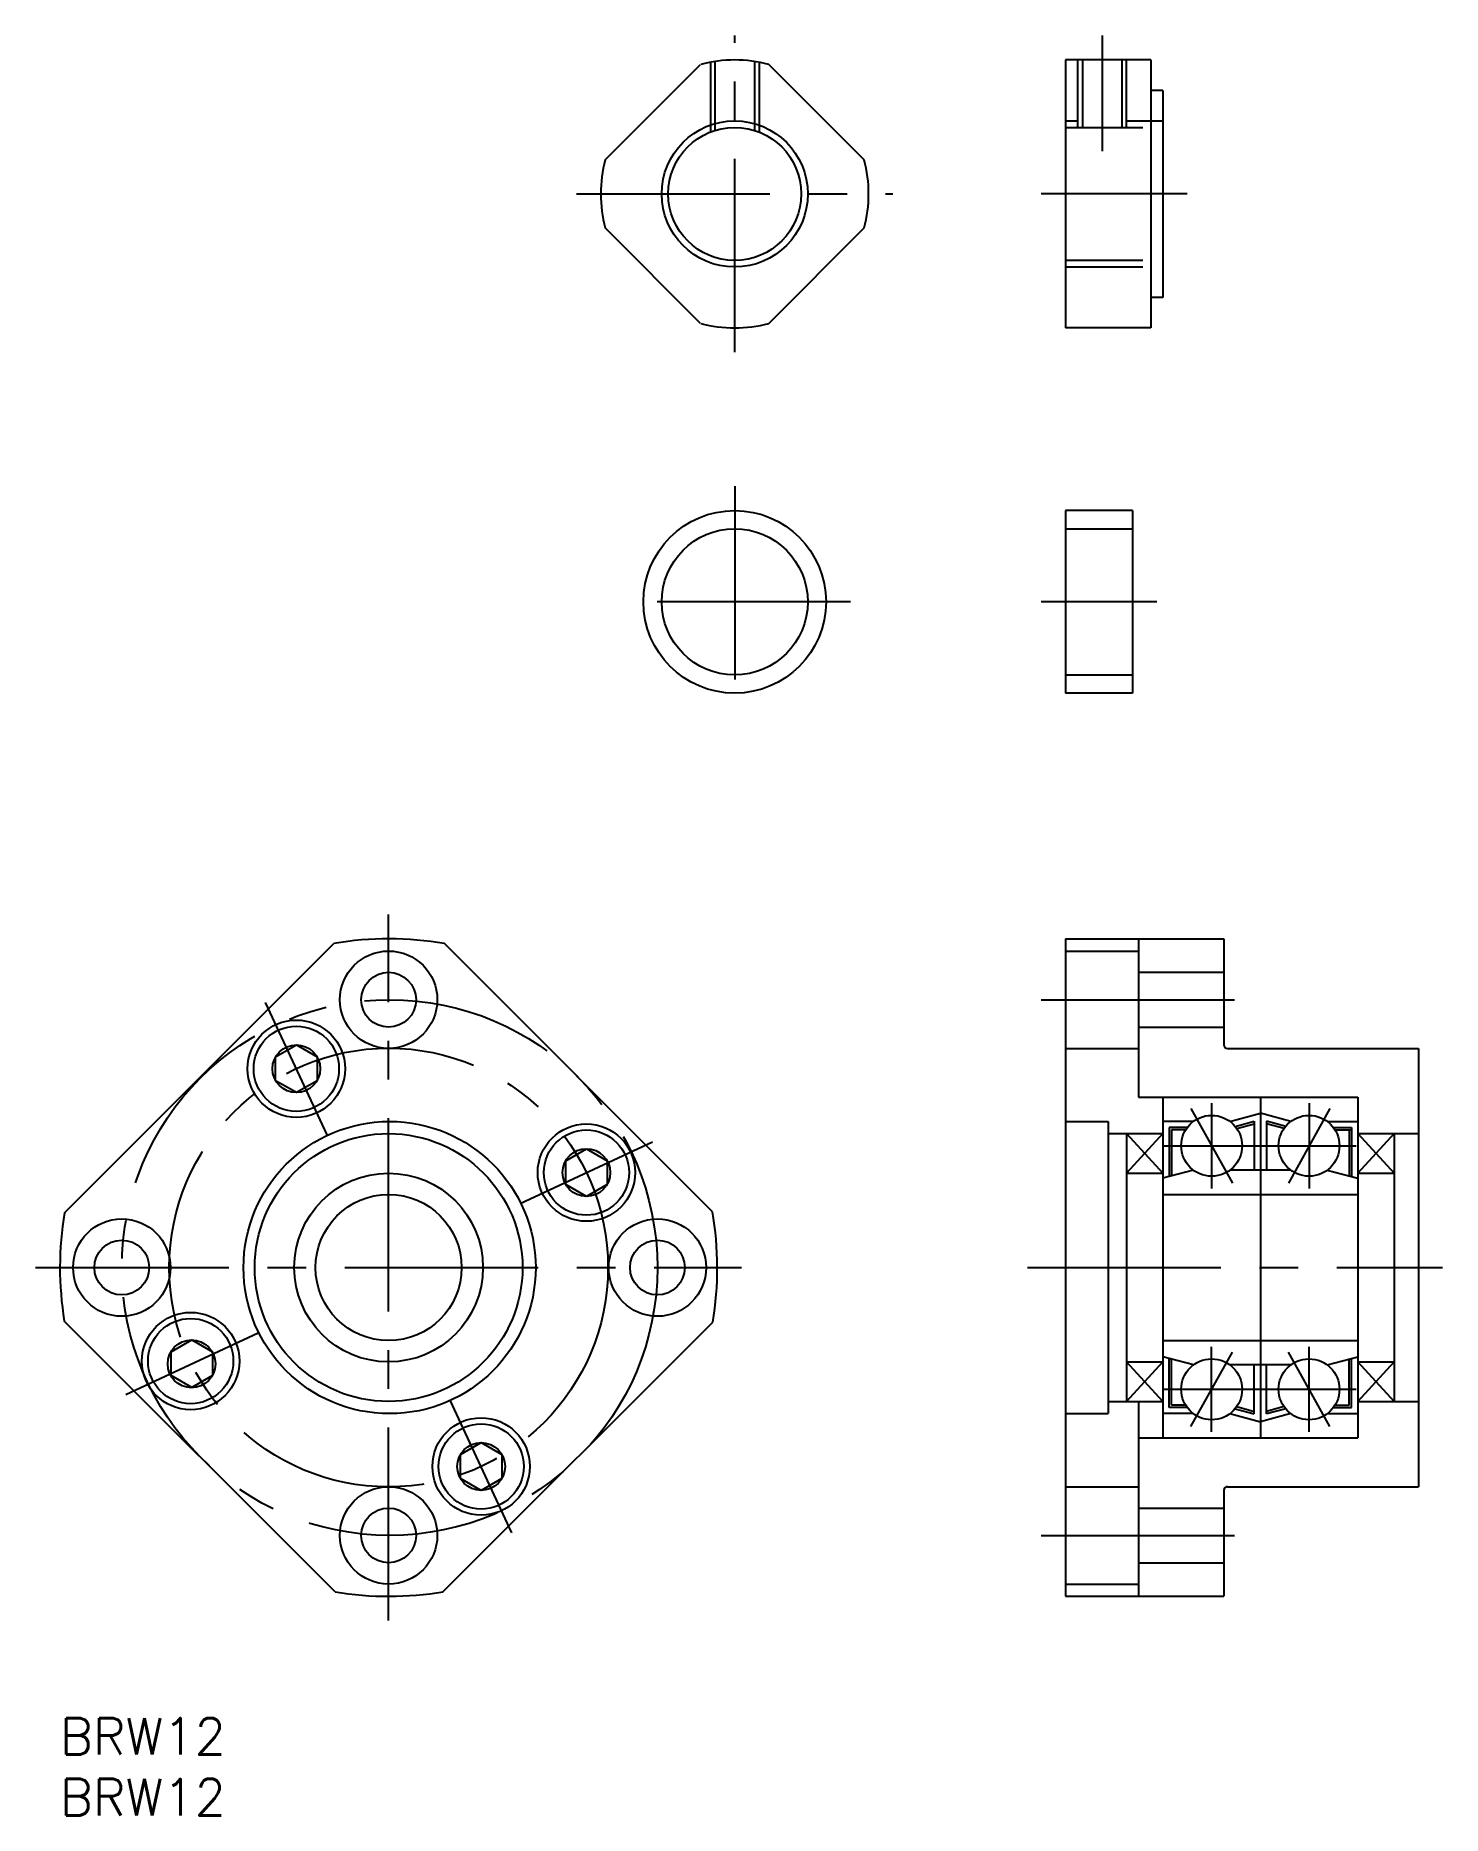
# Model space of a CAD drawing. Extents: x -2 to 114, y -8 to 138.
import ezdxf

# ---------------------------------------------------------------- set-up
doc = ezdxf.new("R2010")
doc.units = 0
doc.header["$LTSCALE"] = 0.5
doc.linetypes.add('CENTER', pattern=[50.8, 31.75, -6.35, 6.35, -6.35])
doc.linetypes.add('DASHED', pattern=[19.05, 12.7, -6.35])
for name, color, linetype in [('MSM_CENTER', 1, 'CENTER'), ('MSM_CONTINUOUS', 7, 'CONTINUOUS'), ('MSM_DASHED', 4, 'DASHED'), ('MSM_NARROW', 5, 'CONTINUOUS'), ('MSM_PART_NUMBER', 7, 'CONTINUOUS')]:
    doc.layers.add(name, color=color, linetype=linetype)
doc.styles.get("Standard").update_dxf_attribs({"font": 'txt.shx', "height": 3, "bigfont": 'bigfont.shx'})

# ---------------------------------------------------------------- blocks, each defined once
blk = doc.blocks.new('*U6')
at = {"layer": 'MSM_PART_NUMBER'}
blk.add_text('BRW12', height=3, dxfattribs=at).set_placement((0, -3))
blk = doc.blocks.new('*U7')
at = {"layer": 'MSM_PART_NUMBER'}
blk.add_text('BRW12', height=3, dxfattribs=at).set_placement((0, -8))

msp = doc.modelspace()

# ---------------------------------------------------------------- linework, layer by layer
at = {"layer": 'MSM_CENTER'}
for p, q in [((55.43, 112.19), (55.43, 138.19)), ((85.61, 138.19), (85.61, 128.69)), ((42.43, 125.19), (68.43, 125.19)), ((92.61, 125.19), (80.61, 125.19)), ((55.43, 101.18), (55.43, 82.18)), ((64.93, 91.68), (45.93, 91.68)), ((90.11, 91.68), (80.61, 91.68)), ((27, 8), (27, 66)), ((21.96, 47.89), (16.89, 58.77)), ((80.61, 59), (97.56, 59)), ((92.91, 50.06), (96.31, 43.94)), ((94.61, 50.5), (94.61, 43.5)), ((104.31, 50.06), (100.91, 43.94)), ((102.61, 50.5), (102.61, 43.5)), ((37.81, 42.26), (48.68, 47.33)), ((90.61, 47), (106.61, 47)), ((-2, 37), (56, 37)), ((79.49, 37), (113.56, 37)), ((5.41, 26.57), (16.28, 31.64)), ((92.91, 23.94), (96.31, 30.06)), ((94.61, 23.5), (94.61, 30.5)), ((104.31, 23.94), (100.91, 30.06)), ((102.61, 23.5), (102.61, 30.5)), ((90.61, 27), (106.61, 27)), ((37.13, 15.22), (32.06, 26.1)), ((80.61, 15), (97.56, 15))]:
    msp.add_line(p, q, dxfattribs=at)
for centre, radius in [((27.08, 37), 22), ((27, 37), 18.02)]:
    msp.add_circle(centre, radius, dxfattribs=at)
at = {"layer": 'MSM_CONTINUOUS'}
for p, q in [((89.61, 136.19), (82.61, 136.19)), ((82.61, 136.19), (82.61, 114.19)), ((89.61, 136.19), (89.61, 114.19)), ((44.79, 127.99), (52.63, 135.83)), ((66.06, 127.99), (58.22, 135.83)), ((90.61, 133.69), (89.61, 133.69)), ((90.61, 133.69), (90.61, 116.69)), ((52.63, 114.55), (44.79, 122.4)), ((58.22, 114.55), (66.06, 122.4)), ((90.61, 116.69), (89.61, 116.69)), ((89.61, 114.19), (82.61, 114.19)), ((88.11, 99.18), (82.61, 99.18)), ((82.61, 99.18), (82.61, 84.18)), ((88.11, 99.18), (88.11, 84.18)), ((88.11, 84.18), (82.61, 84.18)), ((0.38, 41.49), (22.51, 63.62)), ((53.61, 41.59), (31.59, 63.61)), ((82.61, 64), (95.61, 64)), ((82.61, 64), (82.61, 10)), ((82.61, 63), (88.61, 63)), ((88.61, 64), (88.61, 51)), ((95.61, 64), (95.61, 55.3)), ((88.61, 61.25), (95.61, 61.25)), ((88.61, 56.75), (95.61, 56.75)), ((17.72, 54.31), (19.42, 55.29)), ((17.72, 52.35), (17.72, 54.31)), ((19.42, 55.29), (21.12, 54.31)), ((21.12, 54.31), (21.12, 52.35)), ((82.61, 55), (88.61, 55)), ((95.91, 55), (111.61, 55)), ((111.61, 55), (111.61, 19)), ((19.42, 51.37), (17.72, 52.35)), ((21.12, 52.35), (19.42, 51.37)), ((88.61, 51), (106.61, 51)), ((90.61, 51), (90.61, 23)), ((98.61, 51), (98.61, 23)), ((106.61, 51), (106.61, 23)), ((82.61, 49), (86.11, 49)), ((86.11, 49), (86.11, 25)), ((93.11, 49), (90.61, 49)), ((91.11, 48.5), (91.11, 44.46)), ((92.61, 48.5), (91.11, 48.5)), ((91.31, 48.3), (91.31, 44.52)), ((92.48, 48.3), (91.31, 48.3)), ((96.11, 49), (98.61, 49.67)), ((96.54, 48.6), (98.11, 49.02)), ((96.67, 48.42), (98.11, 48.81)), ((98.11, 49.02), (98.11, 45)), ((101.11, 49), (98.61, 49.67)), ((99.11, 49.02), (99.11, 45)), ((100.69, 48.6), (99.11, 49.02)), ((100.56, 48.42), (99.11, 48.81)), ((104.11, 49), (106.61, 49)), ((104.61, 48.5), (106.11, 48.5)), ((104.75, 48.3), (106.11, 48.3)), ((105.91, 48.3), (105.91, 44.52)), ((106.11, 48.5), (106.11, 44.46)), ((86.11, 48), (90.61, 48)), ((87.61, 48), (87.61, 26)), ((106.61, 48), (111.61, 48)), ((109.61, 48), (109.61, 26)), ((41.55, 45.78), (43.25, 46.76)), ((41.55, 43.82), (41.55, 45.78)), ((43.25, 46.76), (44.95, 45.78)), ((44.95, 45.78), (44.95, 43.82)), ((87.61, 44.75), (90.61, 44.75)), ((93.11, 45), (90.61, 44.33)), ((101.11, 45), (96.11, 45)), ((104.11, 45), (106.61, 44.33)), ((106.61, 44.75), (109.61, 44.75)), ((43.25, 42.83), (41.55, 43.82)), ((44.95, 43.82), (43.25, 42.83)), ((90.61, 43), (106.61, 43)), ((22.61, 10.36), (0.36, 32.61)), ((31.49, 10.38), (53.62, 32.51)), ((9.14, 30.09), (10.84, 31.07)), ((10.84, 31.07), (12.54, 30.09)), ((90.61, 31), (106.61, 31)), ((9.14, 28.13), (9.14, 30.09)), ((12.54, 30.09), (12.54, 28.13)), ((87.61, 29.25), (90.61, 29.25)), ((93.11, 29), (90.61, 29.67)), ((91.11, 25.5), (91.11, 29.54)), ((91.31, 25.7), (91.31, 29.48)), ((104.11, 29), (106.61, 29.67)), ((105.91, 25.7), (105.91, 29.48)), ((106.11, 25.5), (106.11, 29.54)), ((106.61, 29.25), (109.61, 29.25)), ((10.84, 27.14), (9.14, 28.13)), ((12.54, 28.13), (10.84, 27.14)), ((101.11, 29), (96.11, 29)), ((98.11, 24.98), (98.11, 29)), ((99.11, 24.98), (99.11, 29)), ((82.61, 25), (86.11, 25)), ((86.11, 26), (90.61, 26)), ((88.61, 26), (88.61, 10)), ((93.11, 25), (90.61, 25)), ((92.61, 25.5), (91.11, 25.5)), ((92.48, 25.7), (91.31, 25.7)), ((96.11, 25), (98.61, 24.33)), ((96.54, 25.4), (98.11, 24.98)), ((96.67, 25.58), (98.11, 25.19)), ((101.11, 25), (98.61, 24.33)), ((100.56, 25.58), (99.11, 25.19)), ((100.69, 25.4), (99.11, 24.98)), ((104.11, 25), (106.61, 25)), ((104.61, 25.5), (106.11, 25.5)), ((104.75, 25.7), (105.91, 25.7)), ((106.61, 26), (111.61, 26)), ((32.9, 21.64), (34.6, 22.62)), ((34.6, 22.62), (36.3, 21.64)), ((88.61, 23), (106.61, 23)), ((32.9, 19.68), (32.9, 21.64)), ((36.3, 21.64), (36.3, 19.68)), ((34.6, 18.7), (32.9, 19.68)), ((36.3, 19.68), (34.6, 18.7)), ((82.61, 19), (88.61, 19)), ((95.61, 18.7), (95.61, 10)), ((95.91, 19), (111.61, 19)), ((88.61, 17.25), (95.61, 17.25)), ((88.61, 12.75), (95.61, 12.75)), ((82.61, 11), (88.61, 11)), ((82.61, 10), (95.61, 10))]:
    msp.add_line(p, q, dxfattribs=at)
for centre, radius in [((55.43, 125.19), 5.46), ((55.43, 91.68), 7.5), ((55.43, 91.68), 6), ((27, 59), 4), ((27, 59), 2.25), ((19.42, 53.33), 4), ((19.42, 53.33), 3.5), ((19.42, 53.33), 1.96), ((27.08, 37), 12), ((43.25, 44.8), 4), ((43.25, 44.8), 3.5), ((94.61, 47), 2.5), ((102.61, 47), 2.5), ((27, 37), 11), ((43.25, 44.8), 1.96), ((27, 37), 7.75), ((27, 37), 6), ((5.08, 37), 4), ((49.08, 37), 4), ((5.08, 37), 2.25), ((49.08, 37), 2.25), ((10.74, 29.32), 4), ((10.74, 29.32), 4), ((10.74, 29.32), 3.5), ((10.74, 29.32), 3.5), ((10.81, 29.09), 1.96), ((94.61, 27), 2.5), ((102.61, 27), 2.5), ((34.6, 20.66), 4), ((34.6, 20.66), 3.5), ((34.6, 20.66), 1.96), ((27, 15), 4), ((27, 15), 2.25)]:
    msp.add_circle(centre, radius, dxfattribs=at)
for centre, radius, start, end in [((55.43, 125.19), 11, 75.2726, 104.7274), ((55.43, 125.19), 11, 165.2726, 194.7274), ((55.43, 125.19), 11, 345.2726, 14.7274), ((55.43, 125.19), 11, 255.2726, 284.7274), ((27, 37), 27, 80.2181, 99.5691), ((95.91, 55.3), 0.3, 180, 270), ((27, 37), 27, 170.4309, 189.3573), ((27, 37), 27, 350.4309, 9.7819), ((95.91, 18.7), 0.3, 90, 180), ((27, 37), 27, 260.6427, 279.5691)]:
    msp.add_arc(centre, radius, start, end, dxfattribs=at)
at = {"layer": 'MSM_DASHED'}
for p, q in [((53.43, 136.01), (53.43, 130.27)), ((53.8, 136.07), (53.8, 130.41)), ((57.05, 136.07), (57.05, 130.41)), ((57.43, 136.01), (57.43, 130.27)), ((83.61, 130.65), (83.61, 136.19)), ((83.99, 136.19), (83.99, 130.65)), ((87.24, 136.19), (87.24, 130.65)), ((87.61, 130.65), (87.61, 136.19)), ((82.61, 131.19), (83.61, 131.19)), ((82.61, 130.65), (90.61, 130.65)), ((87.61, 131.19), (90.61, 131.19)), ((82.61, 119.74), (90.61, 119.74)), ((82.61, 119.19), (90.61, 119.19)), ((82.61, 97.68), (88.11, 97.68)), ((82.61, 85.68), (88.11, 85.68))]:
    msp.add_line(p, q, dxfattribs=at)
at = {"layer": 'MSM_NARROW'}
for p, q in [((90.61, 48), (87.61, 44.75)), ((87.61, 48), (90.61, 44.75)), ((109.61, 48), (106.61, 44.75)), ((106.61, 48), (109.61, 44.75)), ((90.61, 26), (87.61, 29.25)), ((87.61, 26), (90.61, 29.25)), ((109.61, 26), (106.61, 29.25)), ((106.61, 26), (109.61, 29.25))]:
    msp.add_line(p, q, dxfattribs=at)
msp.add_circle((55.43, 125.19), 6, dxfattribs=at)

# ---------------------------------------------------------------- block references
at = {"layer": 'MSM_CONTINUOUS'}
for name in ['*U6', '*U7']:
    msp.add_blockref(name, (0, 0), dxfattribs=at)

doc.saveas('drawing.dxf')
